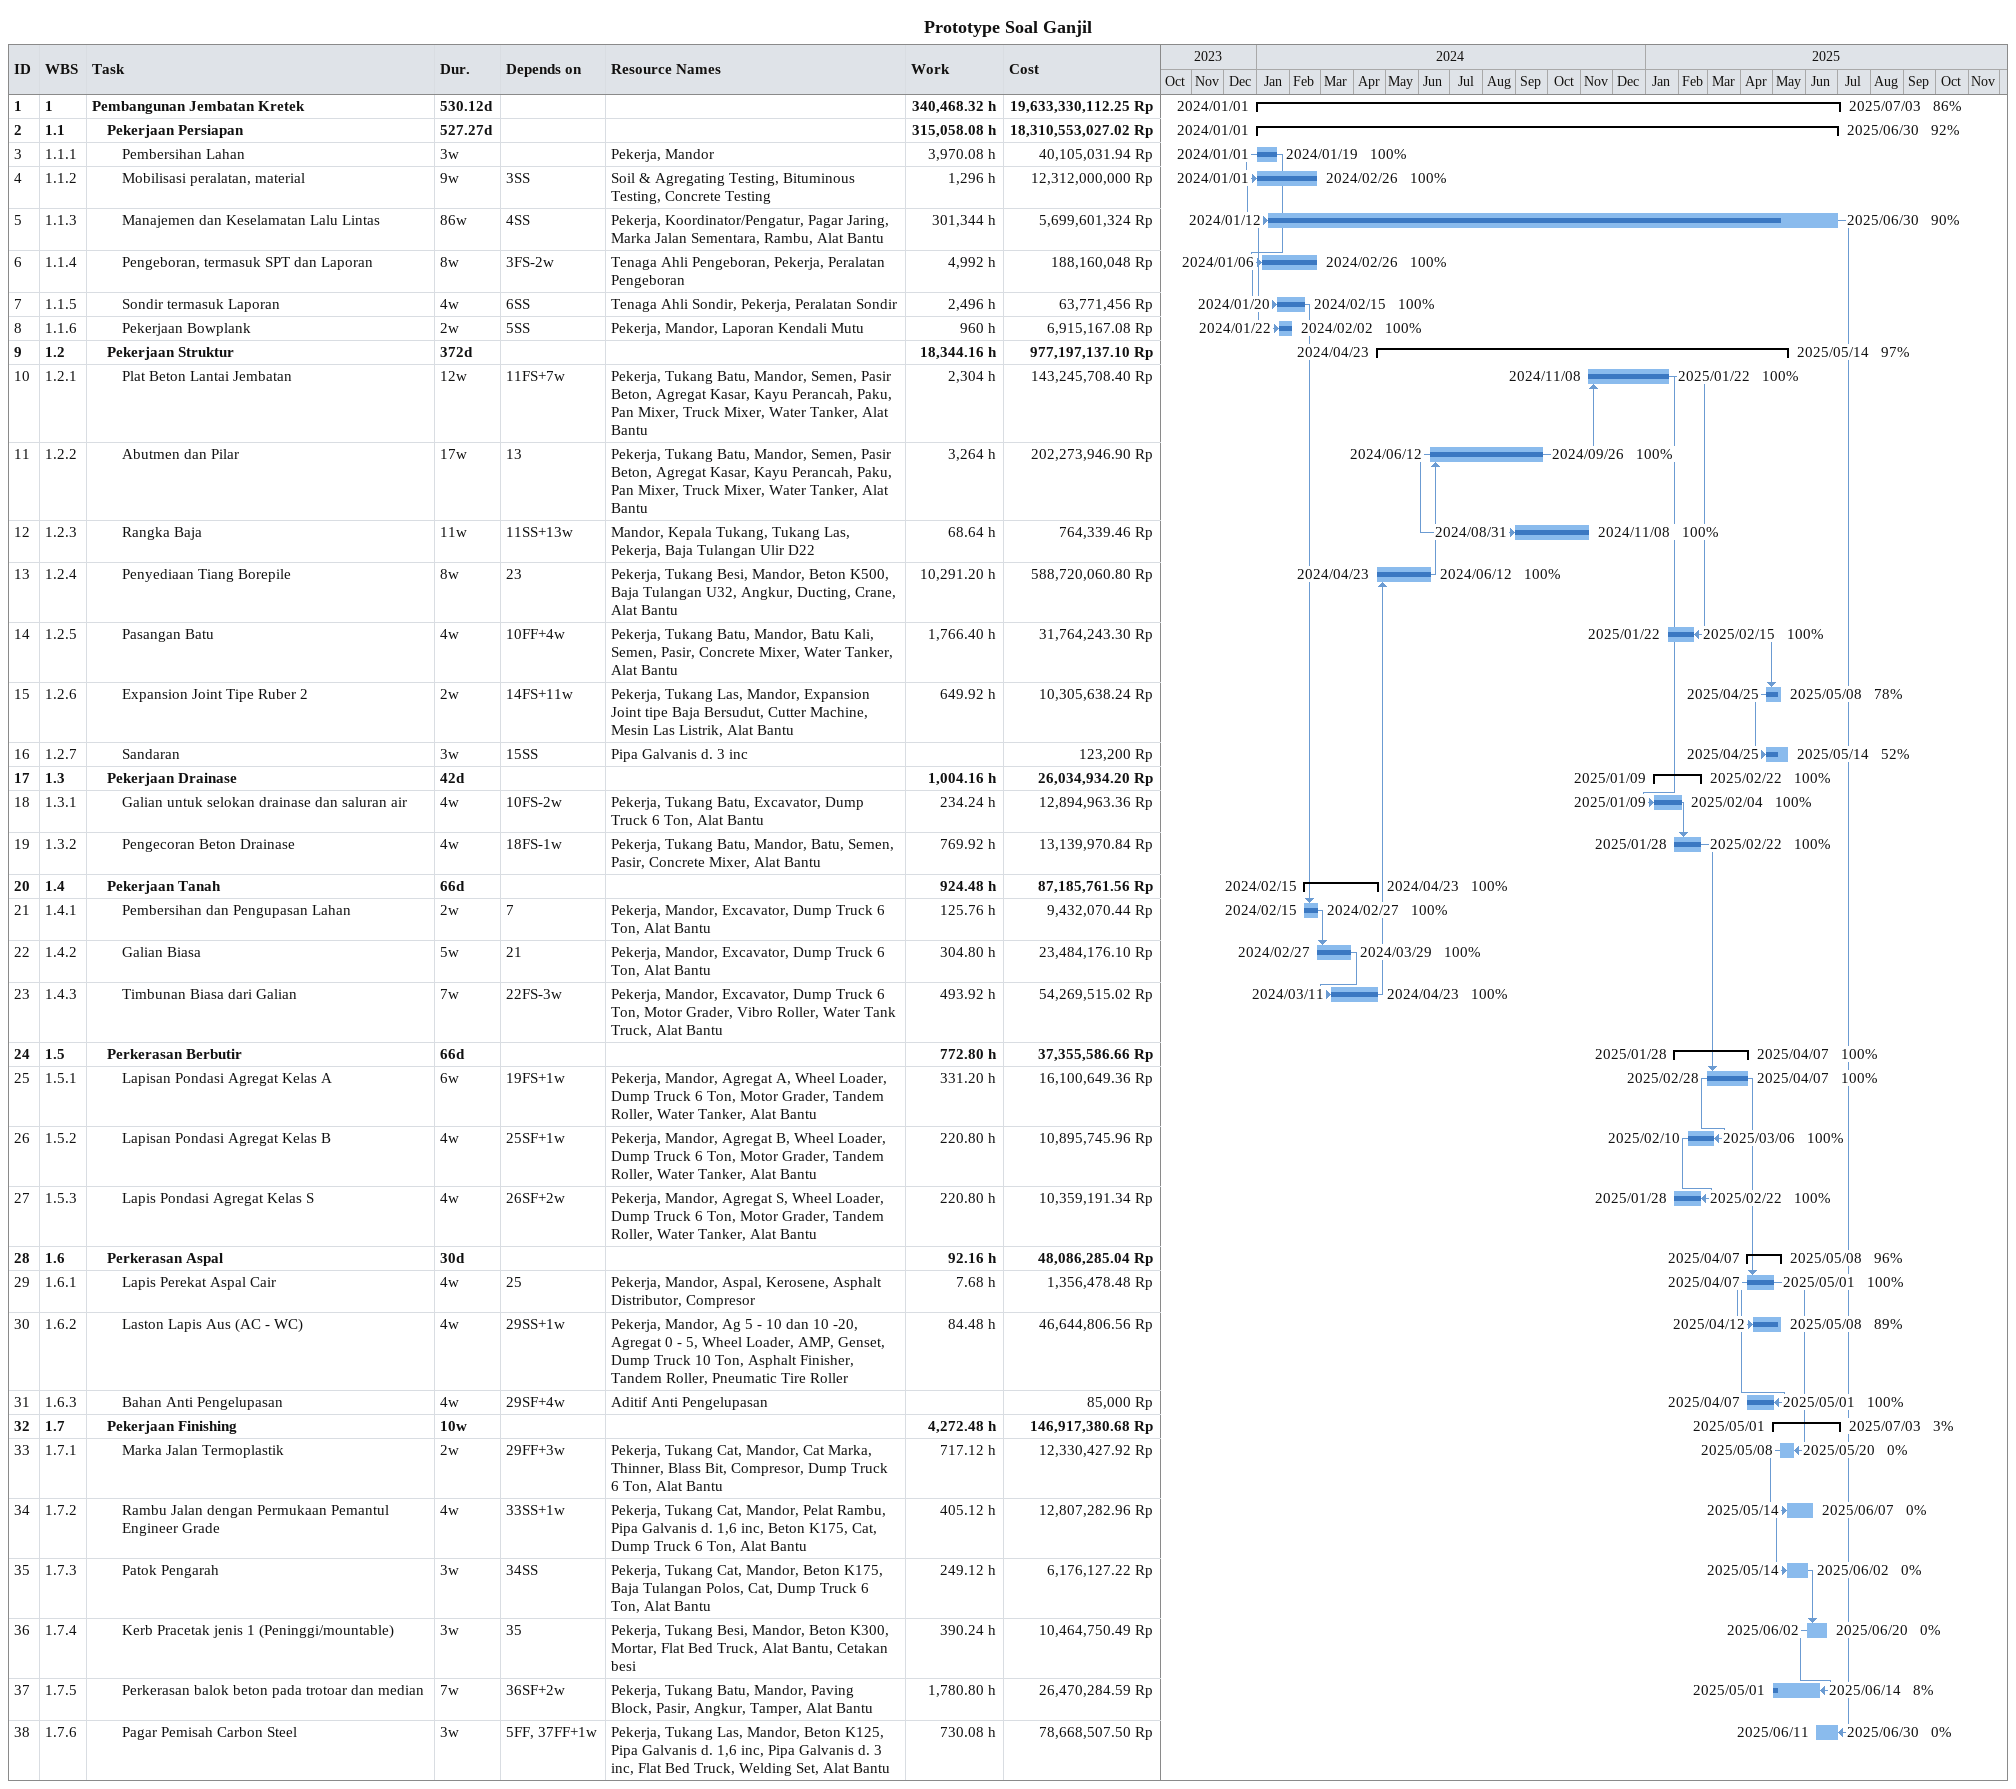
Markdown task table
Prototype Soal Ganjil

| ID | WBS | Task | Duration | Start | Finish | Predecessors | Resources | % complete | Work (h) | Cost (Rp) |
|---|---|---|---|---|---|---|---|---|---|---|
| 1 | 1 | **Pembangunan Jembatan Kretek** | 530.12d | 2024-01-01 | 2025-07-03 |  |  | 86 | 340468.32 | 19633330112.25 |
| 2 | 1.1 | **Pekerjaan Persiapan** | 527.27d | 2024-01-01 | 2025-06-30 |  |  | 92 | 315058.08 | 18310553027.02 |
| 3 | 1.1.1 | Pembersihan Lahan | 3w | 2024-01-01 | 2024-01-19 |  | Pekerja, Mandor | 100 | 3970.08 | 40105031.94 |
| 4 | 1.1.2 | Mobilisasi peralatan, material | 9w | 2024-01-01 | 2024-02-26 | 3SS | Soil & Agregating Testing, Bituminous Testing, Concrete Testing | 100 | 1296 | 12312000000 |
| 5 | 1.1.3 | Manajemen dan Keselamatan Lalu Lintas | 86w | 2024-01-12 | 2025-06-30 | 4SS | Pekerja, Koordinator/Pengatur, Pagar Jaring, Marka Jalan Sementara, Rambu, Alat Bantu | 90 | 301344 | 5699601324 |
| 6 | 1.1.4 | Pengeboran, termasuk SPT dan Laporan | 8w | 2024-01-06 | 2024-02-26 | 3FS-2w | Tenaga Ahli Pengeboran, Pekerja, Peralatan Pengeboran | 100 | 4992 | 188160048 |
| 7 | 1.1.5 | Sondir termasuk Laporan | 4w | 2024-01-20 | 2024-02-15 | 6SS | Tenaga Ahli Sondir, Pekerja, Peralatan Sondir | 100 | 2496 | 63771456 |
| 8 | 1.1.6 | Pekerjaan Bowplank | 2w | 2024-01-22 | 2024-02-02 | 5SS | Pekerja, Mandor, Laporan Kendali Mutu | 100 | 960 | 6915167.08 |
| 9 | 1.2 | **Pekerjaan Struktur** | 372d | 2024-04-23 | 2025-05-14 |  |  | 97 | 18344.16 | 977197137.10 |
| 10 | 1.2.1 | Plat Beton Lantai Jembatan | 12w | 2024-11-08 | 2025-01-22 | 11FS+7w | Pekerja, Tukang Batu, Mandor, Semen, Pasir Beton, Agregat Kasar, Kayu Perancah, Paku, Pan Mixer, Truck Mixer, Water Tanker, Alat Bantu | 100 | 2304 | 143245708.40 |
| 11 | 1.2.2 | Abutmen dan Pilar | 17w | 2024-06-12 | 2024-09-26 | 13 | Pekerja, Tukang Batu, Mandor, Semen, Pasir Beton, Agregat Kasar, Kayu Perancah, Paku, Pan Mixer, Truck Mixer, Water Tanker, Alat Bantu | 100 | 3264 | 202273946.90 |
| 12 | 1.2.3 | Rangka Baja | 11w | 2024-08-31 | 2024-11-08 | 11SS+13w | Mandor, Kepala Tukang, Tukang Las, Pekerja, Baja Tulangan Ulir D22 | 100 | 68.64 | 764339.46 |
| 13 | 1.2.4 | Penyediaan Tiang Borepile | 8w | 2024-04-23 | 2024-06-12 | 23 | Pekerja, Tukang Besi, Mandor, Beton K500, Baja Tulangan U32, Angkur, Ducting, Crane, Alat Bantu | 100 | 10291.20 | 588720060.80 |
| 14 | 1.2.5 | Pasangan Batu | 4w | 2025-01-22 | 2025-02-15 | 10FF+4w | Pekerja, Tukang Batu, Mandor, Batu Kali, Semen, Pasir, Concrete Mixer, Water Tanker, Alat Bantu | 100 | 1766.40 | 31764243.30 |
| 15 | 1.2.6 | Expansion Joint Tipe Ruber 2 | 2w | 2025-04-25 | 2025-05-08 | 14FS+11w | Pekerja, Tukang Las, Mandor, Expansion Joint tipe Baja Bersudut, Cutter Machine, Mesin Las Listrik, Alat Bantu | 78 | 649.92 | 10305638.24 |
| 16 | 1.2.7 | Sandaran | 3w | 2025-04-25 | 2025-05-14 | 15SS | Pipa Galvanis d. 3 inc | 52 |  | 123200 |
| 17 | 1.3 | **Pekerjaan Drainase** | 42d | 2025-01-09 | 2025-02-22 |  |  | 100 | 1004.16 | 26034934.20 |
| 18 | 1.3.1 | Galian untuk selokan drainase dan saluran air | 4w | 2025-01-09 | 2025-02-04 | 10FS-2w | Pekerja, Tukang Batu, Excavator, Dump Truck 6 Ton, Alat Bantu | 100 | 234.24 | 12894963.36 |
| 19 | 1.3.2 | Pengecoran Beton Drainase | 4w | 2025-01-28 | 2025-02-22 | 18FS-1w | Pekerja, Tukang Batu, Mandor, Batu, Semen, Pasir, Concrete Mixer, Alat Bantu | 100 | 769.92 | 13139970.84 |
| 20 | 1.4 | **Pekerjaan Tanah** | 66d | 2024-02-15 | 2024-04-23 |  |  | 100 | 924.48 | 87185761.56 |
| 21 | 1.4.1 | Pembersihan dan Pengupasan Lahan | 2w | 2024-02-15 | 2024-02-27 | 7 | Pekerja, Mandor, Excavator, Dump Truck 6 Ton, Alat Bantu | 100 | 125.76 | 9432070.44 |
| 22 | 1.4.2 | Galian Biasa | 5w | 2024-02-27 | 2024-03-29 | 21 | Pekerja, Mandor, Excavator, Dump Truck 6 Ton, Alat Bantu | 100 | 304.80 | 23484176.10 |
| 23 | 1.4.3 | Timbunan Biasa dari Galian | 7w | 2024-03-11 | 2024-04-23 | 22FS-3w | Pekerja, Mandor, Excavator, Dump Truck 6 Ton, Motor Grader, Vibro Roller, Water Tank Truck, Alat Bantu | 100 | 493.92 | 54269515.02 |
| 24 | 1.5 | **Perkerasan Berbutir** | 66d | 2025-01-28 | 2025-04-07 |  |  | 100 | 772.80 | 37355586.66 |
| 25 | 1.5.1 | Lapisan Pondasi Agregat Kelas A | 6w | 2025-02-28 | 2025-04-07 | 19FS+1w | Pekerja, Mandor, Agregat A, Wheel Loader, Dump Truck 6 Ton, Motor Grader, Tandem Roller, Water Tanker, Alat Bantu | 100 | 331.20 | 16100649.36 |
| 26 | 1.5.2 | Lapisan Pondasi Agregat Kelas B | 4w | 2025-02-10 | 2025-03-06 | 25SF+1w | Pekerja, Mandor, Agregat B, Wheel Loader, Dump Truck 6 Ton, Motor Grader, Tandem Roller, Water Tanker, Alat Bantu | 100 | 220.80 | 10895745.96 |
| 27 | 1.5.3 | Lapis Pondasi Agregat Kelas S | 4w | 2025-01-28 | 2025-02-22 | 26SF+2w | Pekerja, Mandor, Agregat S, Wheel Loader, Dump Truck 6 Ton, Motor Grader, Tandem Roller, Water Tanker, Alat Bantu | 100 | 220.80 | 10359191.34 |
| 28 | 1.6 | **Perkerasan Aspal** | 30d | 2025-04-07 | 2025-05-08 |  |  | 96 | 92.16 | 48086285.04 |
| 29 | 1.6.1 | Lapis Perekat Aspal Cair | 4w | 2025-04-07 | 2025-05-01 | 25 | Pekerja, Mandor, Aspal, Kerosene, Asphalt Distributor, Compresor | 100 | 7.68 | 1356478.48 |
| 30 | 1.6.2 | Laston Lapis Aus (AC - WC) | 4w | 2025-04-12 | 2025-05-08 | 29SS+1w | Pekerja, Mandor, Ag 5 - 10 dan 10 -20, Agregat 0 - 5, Wheel Loader, AMP, Genset, Dump Truck 10 Ton, Asphalt Finisher, Tandem Roller, Pneumatic Tire Roller | 89 | 84.48 | 46644806.56 |
| 31 | 1.6.3 | Bahan Anti Pengelupasan | 4w | 2025-04-07 | 2025-05-01 | 29SF+4w | Aditif Anti Pengelupasan | 100 |  | 85000 |
| 32 | 1.7 | **Pekerjaan Finishing** | 10w | 2025-05-01 | 2025-07-03 |  |  | 3 | 4272.48 | 146917380.68 |
| 33 | 1.7.1 | Marka Jalan Termoplastik | 2w | 2025-05-08 | 2025-05-20 | 29FF+3w | Pekerja, Tukang Cat, Mandor, Cat Marka, Thinner, Blass Bit, Compresor, Dump Truck 6 Ton, Alat Bantu | 0 | 717.12 | 12330427.92 |
| 34 | 1.7.2 | Rambu Jalan dengan Permukaan Pemantul Engineer Grade | 4w | 2025-05-14 | 2025-06-07 | 33SS+1w | Pekerja, Tukang Cat, Mandor, Pelat Rambu, Pipa Galvanis d. 1,6 inc, Beton K175, Cat, Dump Truck 6 Ton, Alat Bantu | 0 | 405.12 | 12807282.96 |
| 35 | 1.7.3 | Patok Pengarah | 3w | 2025-05-14 | 2025-06-02 | 34SS | Pekerja, Tukang Cat, Mandor, Beton K175, Baja Tulangan Polos, Cat, Dump Truck 6 Ton, Alat Bantu | 0 | 249.12 | 6176127.22 |
| 36 | 1.7.4 | Kerb Pracetak jenis 1 (Peninggi/mountable) | 3w | 2025-06-02 | 2025-06-20 | 35 | Pekerja, Tukang Besi, Mandor, Beton K300, Mortar, Flat Bed Truck, Alat Bantu, Cetakan besi | 0 | 390.24 | 10464750.49 |
| 37 | 1.7.5 | Perkerasan balok beton pada trotoar dan median | 7w | 2025-05-01 | 2025-06-14 | 36SF+2w | Pekerja, Tukang Batu, Mandor, Paving Block, Pasir, Angkur, Tamper, Alat Bantu | 8 | 1780.80 | 26470284.59 |
| 38 | 1.7.6 | Pagar Pemisah Carbon Steel | 3w | 2025-06-11 | 2025-06-30 | 5FF, 37FF+1w | Pekerja, Tukang Las, Mandor, Beton K125, Pipa Galvanis d. 1,6 inc, Pipa Galvanis d. 3 inc, Flat Bed Truck, Welding Set, Alat Bantu | 0 | 730.08 | 78668507.50 |
